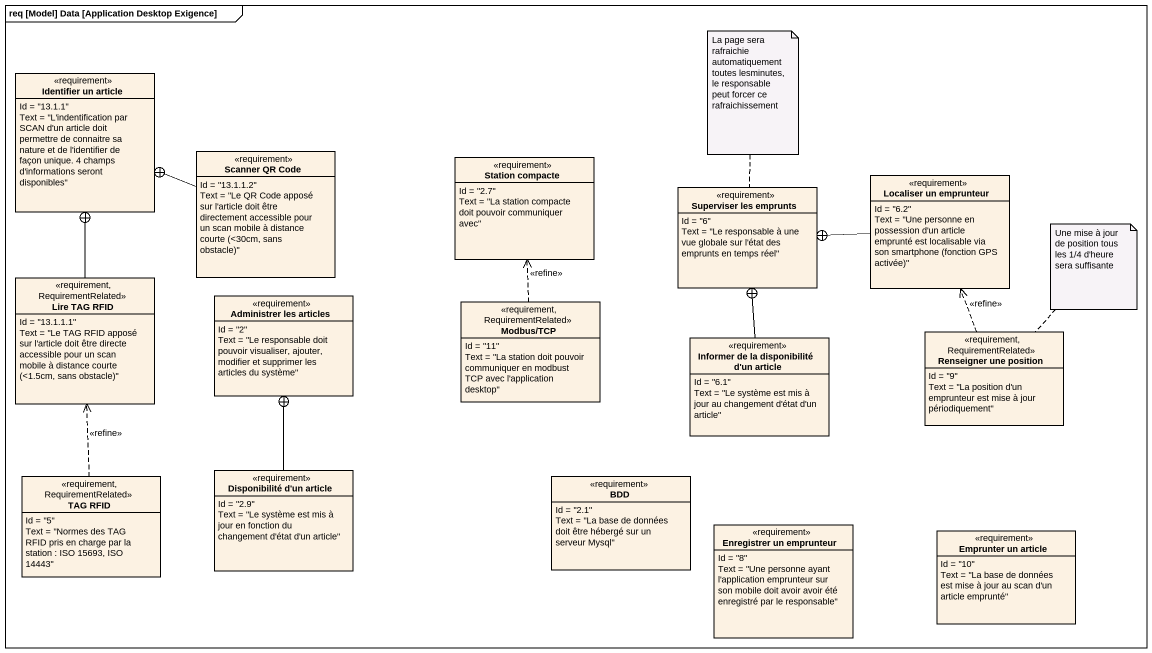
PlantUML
@startuml
mainframe req [Model] Data [Application Desktop Exigence]
hide circle
hide empty members
class "Identifier un article" as Identifier_un_article <<requirement>> {
  Id = "13.1.1"
  Text = "L'indentification par SCAN d'un article doit permettre de connaitre sa nature et de l'identifier de façon unique. 4 champs d'informations seront disponibles"
}
class "Scanner QR Code" as Scanner_QR_Code <<requirement>> {
  Id = "13.1.1.2"
  {field} Text = "Le QR Code apposé sur l'article doit être directement accessible pour un scan mobile à distance courte (<30cm, sans obstacle)"
}
class "Station compacte" as Station_compacte <<requirement>> {
  Id = "2.7"
  Text = "La station compacte doit pouvoir communiquer avec"
}
class "Superviser les emprunts" as Superviser_les_emprunts <<requirement>> {
  Id = "6"
  Text = "Le responsable à une vue globale sur l'état des emprunts en temps réel"
}
class "Localiser un emprunteur" as Localiser_un_emprunteur <<requirement>> {
  Id = "6.2"
  {field} Text = "Une personne en possession d'un article emprunté est localisable via son smartphone (fonction GPS activée)"
}
class "Lire TAG RFID" as Lire_TAG_RFID <<requirement, RequirementRelated>> {
  Id = "13.1.1.1"
  {field} Text = "Le TAG RFID apposé sur l'article doit être directe accessible pour un scan mobile à distance courte (<1.5cm, sans obstacle)"
}
class "Administrer les articles" as Administrer_les_articles <<requirement>> {
  Id = "2"
  Text = "Le responsable doit pouvoir visualiser, ajouter, modifier et supprimer les articles du système"
}
class "Modbus/TCP" as Modbus_TCP <<requirement, RequirementRelated>> {
  Id = "11"
  Text = "La station doit pouvoir communiquer en modbust TCP avec l'application desktop"
}
class "Informer de la disponibilité d'un article" as Informer_de_la <<requirement>> {
  Id = "6.1"
  Text = "Le système est mis à jour au changement d'état d'un article"
}
class "Renseigner une position" as Renseigner_une_position <<requirement, RequirementRelated>> {
  Id = "9"
  Text = "La position d'un emprunteur est mise à jour périodiquement"
}
class "TAG RFID" as TAG_RFID <<requirement, RequirementRelated>> {
  Id = "5"
  Text = "Normes des TAG RFID pris en charge par la station : ISO 15693, ISO 14443"
}
class "Disponibilité d'un article" as Disponibilité_d_un_article <<requirement>> {
  Id = "2.9"
  Text = "Le système est mis à jour en fonction du changement d'état d'un article"
}
class BDD <<requirement>> {
  Id = "2.1"
  Text = "La base de données doit être hébergé sur un serveur Mysql"
}
class "Enregistrer un emprunteur" as Enregistrer_un_emprunteur <<requirement>> {
  Id = "8"
  Text = "Une personne ayant l'application emprunteur sur son mobile doit avoir avoir été enregistré par le responsable"
}
class "Emprunter un article" as Emprunter_un_article <<requirement>> {
  Id = "10"
  Text = "La base de données est mise à jour au scan d'un article emprunté"
}
Scanner_QR_Code -left-+ Identifier_un_article
Localiser_un_emprunteur -left-+ Superviser_les_emprunts
Lire_TAG_RFID -up-+ Identifier_un_article
Modbus_TCP .up.> Station_compacte : <<refine>>
Informer_de_la -up-+ Superviser_les_emprunts
Renseigner_une_position .up.> Localiser_un_emprunteur : <<refine>>
TAG_RFID .up.> Lire_TAG_RFID : <<refine>>
Disponibilité_d_un_article -up-+ Administrer_les_articles
note top of Superviser_les_emprunts : La page sera rafraichie automatiquement toutes lesminutes, le responsable peut forcer ce rafraichissement
note top of Renseigner_une_position : Une mise à jour de position tous les 1/4 d'heure sera suffisante
@enduml
